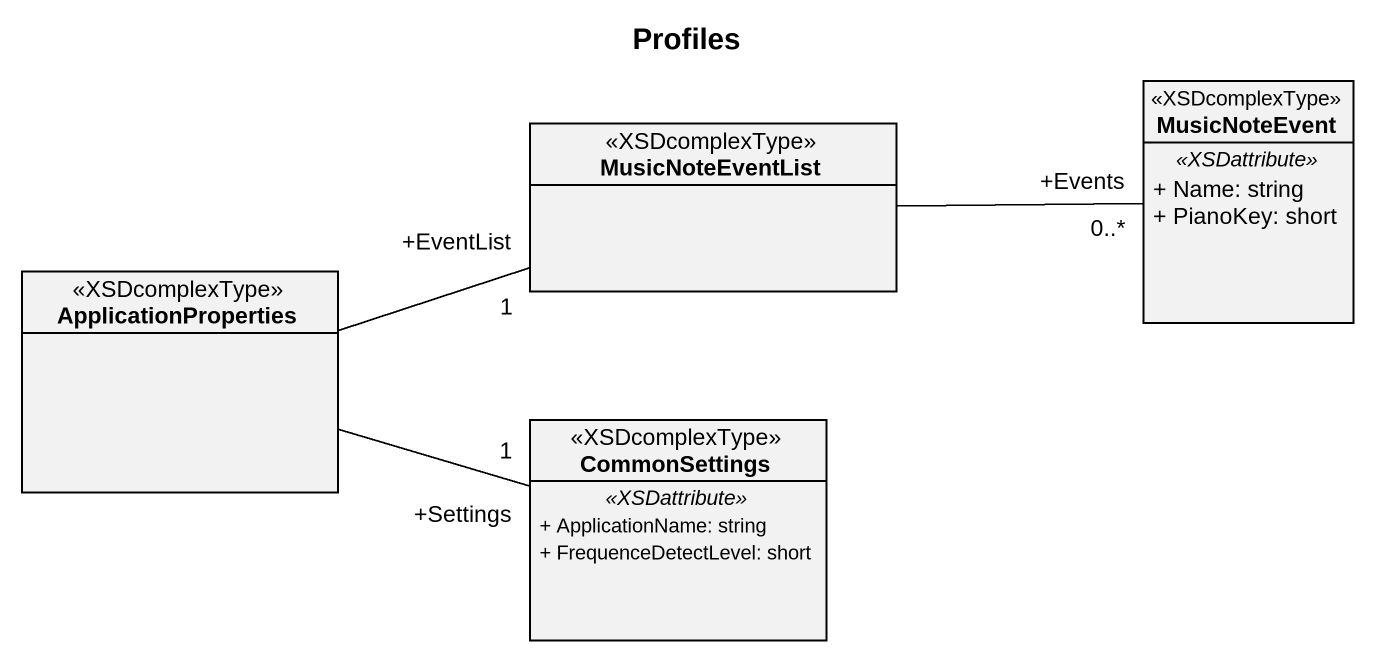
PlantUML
@startuml
title Profiles
hide circle
hide empty members
skinparam classAttributeIconSize 0
class MusicNoteEvent <<XSDcomplexType>> {
  .. <<XSDattribute>> ..
  + Name: string
  + PianoKey: short
}
class MusicNoteEventList <<XSDcomplexType>>
class ApplicationProperties <<XSDcomplexType>>
class CommonSettings <<XSDcomplexType>> {
  .. <<XSDattribute>> ..
  + ApplicationName: string
  + FrequenceDetectLevel: short
}
MusicNoteEventList -right- "+Events\n0..*" MusicNoteEvent
ApplicationProperties -right- "+EventList\n1" MusicNoteEventList
ApplicationProperties -right- "+Settings\n1" CommonSettings
@enduml
